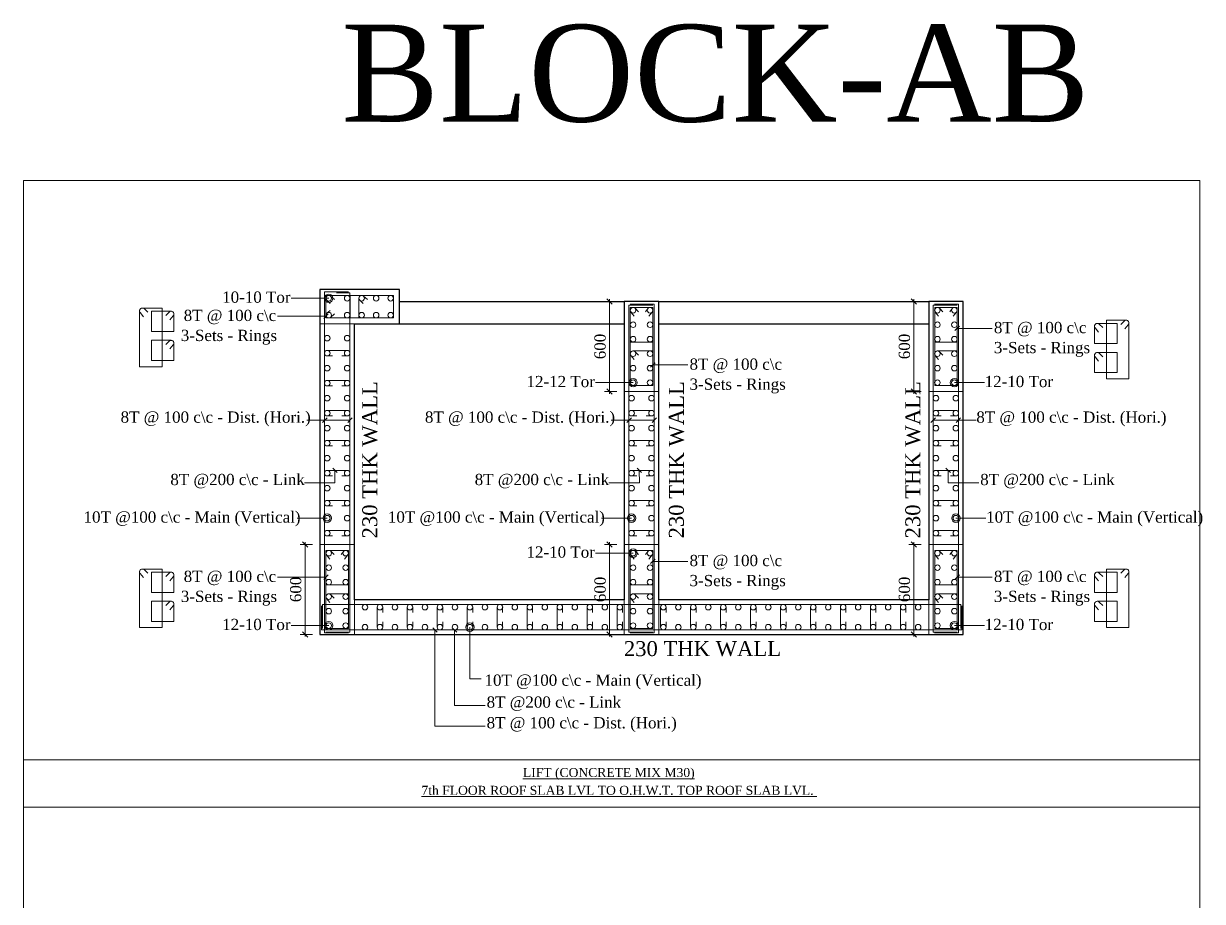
# Model space of a CAD drawing. Header units: metres. Extents: x 95882 to 260884, y 3603 to 81317.
# Drawn here: x 203308 to 211171, y 29357 to 35210 of the extents above; entities that cross this region are included whole.
import ezdxf
from ezdxf.enums import TextEntityAlignment as Align

# ---------------------------------------------------------------- set-up
doc = ezdxf.new("R2010")
doc.units = ezdxf.units.M
doc.header["$LTSCALE"] = 0.05
doc.header["$MEASUREMENT"] = 0
doc.layers.get('0').update_dxf_attribs({"linetype": 'CONTINUOUS', "lineweight": 0})
for name, color, linetype, lineweight in [('S-C3-UP TO TOP', 6, 'CONTINUOUS', 25), ('S-DIM-R', 7, 'CONTINUOUS', 9), ('S-SECTION', 5, 'CONTINUOUS', 5), ('S-SECTION MARK', 124, 'CONTINUOUS', 0), ('S-SHEET', 251, 'CONTINUOUS', 0), ('S-STEEL COL_DIA', 1, 'CONTINUOUS', 9), ('S-STEEL LINK', 1, 'CONTINUOUS', 0), ('S-STEEL RING', 1, 'CONTINUOUS', 9), ('S-TEXT', 7, 'CONTINUOUS', 0), ('S-TEXT COL', 7, 'CONTINUOUS', 20), ('S-TEXT COL.', 7, 'CONTINUOUS', 0), ('S-TEXT TITLE', 1, 'CONTINUOUS', 0)]:
    doc.layers.add(name, color=color, linetype=linetype, lineweight=lineweight)
doc.styles.add('S-ROMANS', font='times.ttf')
doc.styles.add('SHEET TEXT', font='times.ttf')
doc.styles.get("Standard").update_dxf_attribs({"font": 'times.ttf'})
doc.styles.add('TEXT', font='times.ttf')

# ---------------------------------------------------------------- blocks, each defined once
blk = doc.blocks.new('_Oblique')
at = {"color": 0, "linetype": 'ByBlock', "lineweight": -2}
blk.add_line((-0.5, -0.5), (0.5, 0.5), dxfattribs=at)
blk = doc.blocks.new('_Origin')
at = {"color": 0, "linetype": 'ByBlock', "lineweight": -2}
blk.add_line((0, 0), (-1, 0), dxfattribs=at)
blk.add_circle((0, 0), 0.5, dxfattribs=at)

msp = doc.modelspace()

# ---------------------------------------------------------------- linework, layer by layer
at = {"layer": 'S-C3-UP TO TOP', "color": 5}
for p, q in [((205815, 33437.2), (205285, 33437.2)), ((205285, 33437.2), (205285, 31137.2)), ((205815, 33207.2), (205815, 33437.2)), ((205815, 33357.2), (207315, 33357.2)), ((207545, 33357.2), (207315, 33357.2)), ((207315, 33357.2), (207315, 31367.2)), ((207545, 31367.2), (207545, 33357.2)), ((207545, 33357.2), (209345, 33357.2)), ((209345, 33357.2), (209345, 31367.2)), ((209575, 33357.2), (209345, 33357.2)), ((209575, 31137.2), (209575, 33357.2)), ((205515, 31367.2), (205515, 33207.2)), ((205515, 33207.2), (205815, 33207.2)), ((205815, 33207.2), (205815, 33207.2)), ((205815, 33207.2), (205815, 33207.2)), ((205815, 33207.2), (207315, 33207.2)), ((207545, 33207.2), (209345, 33207.2)), ((207315, 31367.2), (205515, 31367.2)), ((209345, 31367.2), (207545, 31367.2)), ((205285, 31137.2), (209575, 31137.2))]:
    msp.add_line(p, q, dxfattribs=at)
at = {"layer": 'S-DIM-R'}
for p, q in [((207265, 33357.2, 0.1), (207181.7, 33357.2, 0.1)), ((207216.7, 33372.2, 0.1), (207216.7, 32742.2, 0.1)), ((209295, 33357.2, 0.1), (209211.7, 33357.2, 0.1)), ((209246.7, 33372.2, 0.1), (209246.7, 32742.2, 0.1)), ((207265, 32757.2, 0.1), (207181.7, 32757.2, 0.1)), ((209295, 32757.2, 0.1), (209211.7, 32757.2, 0.1)), ((205235, 31737.2, 0.1), (205151.7, 31737.2, 0.1)), ((205186.7, 31752.2, 0.1), (205186.7, 31122.2, 0.1)), ((207265, 31737.2, 0.1), (207181.7, 31737.2, 0.1)), ((207216.7, 31752.2, 0.1), (207216.7, 31122.2, 0.1)), ((209295, 31737.2, 0.1), (209211.7, 31737.2, 0.1)), ((209246.7, 31752.2, 0.1), (209246.7, 31122.2, 0.1)), ((205235, 31137.2, 0.1), (205151.7, 31137.2, 0.1)), ((207265, 31137.2, 0.1), (207181.7, 31137.2, 0.1)), ((209295, 31137.2, 0.1), (209211.7, 31137.2, 0.1))]:
    msp.add_line(p, q, dxfattribs=at)
at = {"layer": 'S-SECTION'}
for p, q in [((205285, 33207.2), (205285, 33437.2)), ((205285, 33437.2), (205815, 33437.2)), ((205815, 33437.2), (205815, 33207.2)), ((207545, 33357.2), (207315, 33357.2)), ((207315, 33357.2), (207315, 32757.2)), ((207545, 32757.2), (207545, 33357.2)), ((209575, 33357.2), (209345, 33357.2)), ((209345, 33357.2), (209345, 32757.2)), ((209575, 32757.2), (209575, 33357.2)), ((205815, 33207.2), (205285, 33207.2)), ((207315, 32757.2), (207545, 32757.2)), ((209345, 32757.2), (209575, 32757.2)), ((205515, 31737.2), (205285, 31737.2)), ((205285, 31737.2), (205285, 31137.2)), ((205515, 31137.2), (205515, 31737.2)), ((207545, 31737.2), (207315, 31737.2)), ((207315, 31737.2), (207315, 31137.2)), ((207545, 31137.2), (207545, 31737.2)), ((209575, 31737.2), (209345, 31737.2)), ((209345, 31737.2), (209345, 31137.2)), ((209575, 31137.2), (209575, 31737.2)), ((205285, 31137.2), (205515, 31137.2)), ((207315, 31137.2), (207545, 31137.2)), ((209345, 31137.2), (209575, 31137.2))]:
    msp.add_line(p, q, dxfattribs=at)
at = {"layer": 'S-SECTION MARK', "linetype": 'ByBlock'}
for points in [[(205287.4, 33378.8), (205093.8, 33378.8)], [(207317.4, 32815.9), (207123.8, 32815.9)], [(205277.4, 31912.4), (205133.1, 31912.4)], [(207307.4, 31912.4), (207163.1, 31912.4)], [(209582.5, 31912.4), (209726.8, 31912.4)], [(207317.4, 31678.8), (207123.8, 31678.8)], [(205287.4, 31195.9), (205093.8, 31195.9)], [(206285, 31129.6), (206285, 30840.5), (206359.2, 30840.5)]]:
    msp.add_lwpolyline(points, dxfattribs=at)
at = {"layer": 'S-SECTION MARK'}
for points in [[(205325, 33258.8), (205001.6, 33258.8)], [(209535, 33177.8), (209768.5, 33177.8)], [(207505, 32934), (207738.5, 32934)], [(205485.1, 32565.4), (205198, 32565.4)], [(205317.3, 32565.4), (205198, 32565.4)], [(207515.1, 32565.4), (207228, 32565.4)], [(207347.3, 32565.4), (207228, 32565.4)], [(209374.9, 32565.4), (209661.9, 32565.4)], [(209542.7, 32565.4), (209661.9, 32565.4)], [(205385, 32230.8), (205385.1, 32147.9), (205180.9, 32147.9)], [(207415, 32230.8), (207415.1, 32147.9), (207210.9, 32147.9)], [(209474.9, 32230.8), (209474.9, 32147.9), (209679.1, 32147.9)], [(207505, 31624.2), (207738.5, 31624.2)], [(205325, 31518.7), (205001.6, 31518.7)], [(209535, 31518.7), (209768.5, 31518.7)], [(206051.8, 31167.1), (206051.7, 30525.7), (206386.9, 30525.7)], [(206182.7, 31167.1), (206182.7, 30663.8), (206386.9, 30663.8)]]:
    msp.add_lwpolyline(points, dxfattribs=at)
at = {"layer": 'S-SECTION MARK', "linetype": 'ByBlock', "elevation": 0}
for points in [[(209572.5, 32815.9), (209716.8, 32815.9)], [(209572.5, 31195.9), (209716.8, 31195.9)]]:
    msp.add_lwpolyline(points, dxfattribs=at)
at = {"layer": 'S-SHEET', "color": 0}
for p, q in [((211154.3, 34163.6, -0.1), (203307.9, 34163.6, -0.1)), ((203307.9, 34163.6, -0.1), (203307.9, 29985.1, -0.1)), ((211154.3, 29985.1, -0.1), (211154.3, 34163.6, -0.1)), ((211154.3, 29985.1, -0.1), (203307.9, 29985.1, -0.1)), ((203307.9, 29985.1, -0.1), (203307.9, 25806.6, -0.1)), ((203307.9, 29985.1, -0.1), (211154.3, 29985.1, -0.1)), ((211154.3, 25806.6, -0.1), (211154.3, 29985.1, -0.1))]:
    msp.add_line(p, q, dxfattribs=at)
at = {"layer": 'S-SHEET'}
for p, q in [((211154.3, 30301.2, -0.1), (203307.9, 30301.2, -0.1)), ((203307.9, 30301.2, -0.1), (203307.9, 29985.1, -0.1)), ((211154.3, 29985.1, -0.1), (211154.3, 30301.2, -0.1)), ((203307.9, 29985.1, -0.1), (211154.3, 29985.1, -0.1))]:
    msp.add_line(p, q, dxfattribs=at)
at = {"layer": 'S-STEEL COL_DIA', "lineweight": 5}
for centre in [(205343.4, 33378.8, 0), (205466.6, 33378.8, 0.1), (205563.2, 33378.8, 0.1), (205659.7, 33378.8, 0.1), (205756.3, 33378.8, 0), (205343.4, 33265.7, 0), (205466.6, 33265.7, 0.1), (205563.2, 33265.7, 0.1), (205659.7, 33265.7, 0.1), (205756.3, 33265.7, 0), (207373.4, 33298.8, 0), (207486.5, 33298.8, 0), (209403.4, 33298.8, 0), (209516.5, 33298.8, 0), (207373.4, 33202.2, 0.1), (207486.5, 33202.2, 0.1), (209403.4, 33202.2, 0.1), (209516.5, 33202.2, 0.1), (205333.4, 33112.4), (205466.5, 33112.4), (207373.4, 33105.6, 0.1), (207486.5, 33105.6, 0.1), (209403.4, 33105.6, 0.1), (209516.5, 33105.6, 0.1), (205333.4, 33012.4), (205466.5, 33012.4), (207373.4, 33009, 0.1), (207486.5, 33009, 0.1), (209403.4, 33009, 0.1), (209516.5, 33009, 0.1), (205333.4, 32912.4), (205466.5, 32912.4), (207373.4, 32912.5, 0.1), (207486.5, 32912.5, 0.1), (209403.4, 32912.5, 0.1), (209516.5, 32912.5, 0.1), (205333.4, 32812.4), (205466.5, 32812.4), (207373.4, 32815.9, 0), (207486.5, 32815.9, 0), (209403.4, 32815.9, 0), (209516.5, 32815.9, 0), (205333.4, 32712.4), (205466.5, 32712.4), (207363.4, 32712.4), (207496.5, 32712.4), (209393.4, 32712.4), (209526.5, 32712.4), (205333.4, 32612.4), (205466.5, 32612.4), (207363.4, 32612.4), (207496.5, 32612.4), (209393.4, 32612.4), (209526.5, 32612.4), (205333.4, 32512.4), (205466.5, 32512.4), (207363.4, 32512.4), (207496.5, 32512.4), (209393.4, 32512.4), (209526.5, 32512.4), (205333.4, 32412.4), (205466.5, 32412.4), (207363.4, 32412.4), (207496.5, 32412.4), (209393.4, 32412.4), (209526.5, 32412.4), (205333.4, 32312.4), (205466.5, 32312.4), (207363.4, 32312.4), (207496.5, 32312.4), (209393.4, 32312.4), (209526.5, 32312.4), (205333.4, 32212.4), (205466.5, 32212.4), (207363.4, 32212.4), (207496.5, 32212.4), (209393.4, 32212.4), (209526.5, 32212.4), (205333.4, 32112.4), (205466.5, 32112.4), (207363.4, 32112.4), (207496.5, 32112.4), (209393.4, 32112.4), (209526.5, 32112.4), (205333.4, 32012.4), (205466.5, 32012.4), (207363.4, 32012.4), (207496.5, 32012.4), (209393.4, 32012.4), (209526.5, 32012.4), (205333.4, 31912.4), (205466.5, 31912.4), (207363.4, 31912.4), (207496.5, 31912.4), (209393.4, 31912.4), (209526.5, 31912.4), (205333.4, 31812.4), (205466.5, 31812.4), (207363.4, 31812.4), (207496.5, 31812.4), (209393.4, 31812.4), (209526.5, 31812.4), (205343.4, 31678.8, 0), (205456.5, 31678.8, 0), (207373.4, 31678.8, 0), (207486.5, 31678.8, 0), (209403.4, 31678.8, 0), (209516.5, 31678.8, 0), (205343.4, 31582.2, 0.1), (205456.5, 31582.2, 0.1), (207373.4, 31582.2, 0.1), (207486.5, 31582.2, 0.1), (209403.4, 31582.2, 0.1), (209516.5, 31582.2, 0.1), (205343.4, 31485.6, 0.1), (205456.5, 31485.6, 0.1), (207373.4, 31485.6, 0.1), (207486.5, 31485.6, 0.1), (209403.4, 31485.6, 0.1), (209516.5, 31485.6, 0.1), (205343.4, 31389, 0.1), (205456.5, 31389, 0.1), (207373.4, 31389, 0.1), (207486.5, 31389, 0.1), (209403.4, 31389, 0.1), (209516.5, 31389, 0.1), (205343.4, 31292.5, 0.1), (205456.5, 31292.5, 0.1), (205585, 31318.8), (205685, 31318.8), (205785, 31318.8), (205885, 31318.8), (205985, 31318.8), (206085, 31318.8), (206185, 31318.8), (206285, 31318.8), (206385, 31318.8), (206485, 31318.8), (206585, 31318.8), (206685, 31318.8), (206785, 31318.8), (206885, 31318.8), (206985, 31318.8), (207085, 31318.8), (207185, 31318.8), (207285, 31318.8), (207373.4, 31292.5, 0.1), (207486.5, 31292.5, 0.1), (207575, 31318.8), (207675, 31318.8), (207775, 31318.8), (207875, 31318.8), (207975, 31318.8), (208075, 31318.8), (208175, 31318.8), (208275, 31318.8), (208375, 31318.8), (208475, 31318.8), (208575, 31318.8), (208675, 31318.8), (208775, 31318.8), (208875, 31318.8), (208975, 31318.8), (209075, 31318.8), (209175, 31318.8), (209275, 31318.8), (209403.4, 31292.5, 0.1), (209516.5, 31292.5, 0.1), (205343.4, 31195.9, 0), (205456.5, 31195.9, 0), (205585, 31185.7), (205685, 31185.7), (205785, 31185.7), (205885, 31185.7), (205985, 31185.7), (206085, 31185.7), (206185, 31185.7), (206285, 31185.7), (206385, 31185.7), (206485, 31185.7), (206585, 31185.7), (206685, 31185.7), (206785, 31185.7), (206885, 31185.7), (206985, 31185.7), (207085, 31185.7), (207185, 31185.7), (207285, 31185.7), (207373.4, 31195.9, 0), (207486.5, 31195.9, 0), (207575, 31185.7), (207675, 31185.7), (207775, 31185.7), (207875, 31185.7), (207975, 31185.7), (208075, 31185.7), (208175, 31185.7), (208275, 31185.7), (208375, 31185.7), (208475, 31185.7), (208575, 31185.7), (208675, 31185.7), (208775, 31185.7), (208875, 31185.7), (208975, 31185.7), (209075, 31185.7), (209175, 31185.7), (209275, 31185.7), (209403.4, 31195.9, 0), (209516.5, 31195.9, 0)]:
    msp.add_circle(centre, 18.5, dxfattribs=at)
at = {"layer": 'S-STEEL LINK', "color": 3}
for p, q in [((205466.5, 33030.8), (205333.4, 33030.8)), ((205333.4, 32993.9), (205369.4, 32993.9)), ((205430.5, 32993.9), (205466.5, 32993.9)), ((205466.5, 32830.8), (205333.4, 32830.8)), ((205333.4, 32793.9), (205369.4, 32793.9)), ((205430.5, 32793.9), (205466.5, 32793.9)), ((205466.5, 32630.8), (205333.4, 32630.8)), ((205333.4, 32593.9), (205369.4, 32593.9)), ((205430.5, 32593.9), (205466.5, 32593.9)), ((207496.5, 32630.8), (207363.4, 32630.8)), ((207363.4, 32593.9), (207399.4, 32593.9)), ((207460.5, 32593.9), (207496.5, 32593.9)), ((209393.4, 32630.8), (209526.5, 32630.8)), ((209429.4, 32593.9), (209393.4, 32593.9)), ((209526.5, 32593.9), (209490.5, 32593.9)), ((205466.5, 32430.8), (205333.4, 32430.8)), ((207496.5, 32430.8), (207363.4, 32430.8)), ((209393.4, 32430.8), (209526.5, 32430.8)), ((205333.4, 32393.9), (205369.4, 32393.9)), ((205430.5, 32393.9), (205466.5, 32393.9)), ((207363.4, 32393.9), (207399.4, 32393.9)), ((207460.5, 32393.9), (207496.5, 32393.9)), ((209429.4, 32393.9), (209393.4, 32393.9)), ((209526.5, 32393.9), (209490.5, 32393.9)), ((205466.5, 32230.8), (205333.4, 32230.8)), ((205333.4, 32193.9), (205369.4, 32193.9)), ((205430.5, 32193.9), (205466.5, 32193.9)), ((207496.5, 32230.8), (207363.4, 32230.8)), ((207363.4, 32193.9), (207399.4, 32193.9)), ((207460.5, 32193.9), (207496.5, 32193.9)), ((209393.4, 32230.8), (209526.5, 32230.8)), ((209429.4, 32193.9), (209393.4, 32193.9)), ((209526.5, 32193.9), (209490.5, 32193.9)), ((205466.5, 32030.8), (205333.4, 32030.8)), ((207496.5, 32030.8), (207363.4, 32030.8)), ((209393.4, 32030.8), (209526.5, 32030.8)), ((205333.4, 31993.9), (205369.4, 31993.9)), ((205430.5, 31993.9), (205466.5, 31993.9)), ((207363.4, 31993.9), (207399.4, 31993.9)), ((207460.5, 31993.9), (207496.5, 31993.9)), ((209429.4, 31993.9), (209393.4, 31993.9)), ((209526.5, 31993.9), (209490.5, 31993.9)), ((205466.5, 31830.8), (205333.4, 31830.8)), ((205333.4, 31793.9), (205369.4, 31793.9)), ((205430.5, 31793.9), (205466.5, 31793.9)), ((207496.5, 31830.8), (207363.4, 31830.8)), ((207363.4, 31793.9), (207399.4, 31793.9)), ((207460.5, 31793.9), (207496.5, 31793.9)), ((209393.4, 31830.8), (209526.5, 31830.8)), ((209429.4, 31793.9), (209393.4, 31793.9)), ((209526.5, 31793.9), (209490.5, 31793.9)), ((205666.5, 31185.6), (205666.5, 31318.8)), ((205703.4, 31318.8), (205703.4, 31282.8)), ((205866.5, 31185.6), (205866.5, 31318.8)), ((205903.4, 31318.8), (205903.4, 31282.8)), ((206066.5, 31185.6), (206066.5, 31318.8)), ((206103.4, 31318.8), (206103.4, 31282.8)), ((206266.5, 31185.6), (206266.5, 31318.8)), ((206303.4, 31318.8), (206303.4, 31282.8)), ((206466.5, 31185.6), (206466.5, 31318.8)), ((206503.4, 31318.8), (206503.4, 31282.8)), ((206666.5, 31185.6), (206666.5, 31318.8)), ((206703.4, 31318.8), (206703.4, 31282.8)), ((206866.5, 31185.6), (206866.5, 31318.8)), ((206903.4, 31318.8), (206903.4, 31282.8)), ((207066.5, 31185.6), (207066.5, 31318.8)), ((207103.4, 31318.8), (207103.4, 31282.8)), ((207266.5, 31185.6), (207266.5, 31318.8)), ((207303.4, 31318.8), (207303.4, 31282.8)), ((207556.5, 31185.6), (207556.5, 31318.8)), ((207593.4, 31318.8), (207593.4, 31282.8)), ((207756.5, 31185.6), (207756.5, 31318.8)), ((207793.4, 31318.8), (207793.4, 31282.8)), ((207956.5, 31185.6), (207956.5, 31318.8)), ((207993.4, 31318.8), (207993.4, 31282.8)), ((208156.5, 31185.6), (208156.5, 31318.8)), ((208193.4, 31318.8), (208193.4, 31282.8)), ((208356.5, 31185.6), (208356.5, 31318.8)), ((208393.4, 31318.8), (208393.4, 31282.8)), ((208556.5, 31185.6), (208556.5, 31318.8)), ((208593.4, 31318.8), (208593.4, 31282.8)), ((208756.5, 31185.6), (208756.5, 31318.8)), ((208793.4, 31318.8), (208793.4, 31282.8)), ((208956.5, 31185.6), (208956.5, 31318.8)), ((208993.4, 31318.8), (208993.4, 31282.8)), ((209156.5, 31185.6), (209156.5, 31318.8)), ((209193.4, 31318.8), (209193.4, 31282.8)), ((205703.4, 31221.6), (205703.4, 31185.6)), ((205903.4, 31221.6), (205903.4, 31185.6)), ((206103.4, 31221.6), (206103.4, 31185.6)), ((206303.4, 31221.6), (206303.4, 31185.6)), ((206503.4, 31221.6), (206503.4, 31185.6)), ((206703.4, 31221.6), (206703.4, 31185.6)), ((206903.4, 31221.6), (206903.4, 31185.6)), ((207103.4, 31221.6), (207103.4, 31185.6)), ((207303.4, 31221.6), (207303.4, 31185.6)), ((207593.4, 31221.6), (207593.4, 31185.6)), ((207793.4, 31221.6), (207793.4, 31185.6)), ((207993.4, 31221.6), (207993.4, 31185.6)), ((208193.4, 31221.6), (208193.4, 31185.6)), ((208393.4, 31221.6), (208393.4, 31185.6)), ((208593.4, 31221.6), (208593.4, 31185.6)), ((208793.4, 31221.6), (208793.4, 31185.6)), ((208993.4, 31221.6), (208993.4, 31185.6)), ((209193.4, 31221.6), (209193.4, 31185.6))]:
    msp.add_line(p, q, dxfattribs=at)
for centre, start, end in [((205333.4, 33012.4), 90, 270), ((205466.5, 33012.4), 270, 90), ((205333.4, 32812.4), 90, 270), ((205466.5, 32812.4), 270, 90), ((205333.4, 32612.4), 90, 270), ((205466.5, 32612.4), 270, 90), ((207363.4, 32612.4), 90, 270), ((207496.5, 32612.4), 270, 90), ((209393.4, 32612.4), 90, 270), ((209526.5, 32612.4), 270, 90), ((205333.4, 32412.4), 90, 270), ((205466.5, 32412.4), 270, 90), ((207363.4, 32412.4), 90, 270), ((207496.5, 32412.4), 270, 90), ((209393.4, 32412.4), 90, 270), ((209526.5, 32412.4), 270, 90), ((205333.4, 32212.4), 90, 270), ((205466.5, 32212.4), 270, 90), ((207363.4, 32212.4), 90, 270), ((207496.5, 32212.4), 270, 90), ((209393.4, 32212.4), 90, 270), ((209526.5, 32212.4), 270, 90), ((205333.4, 32012.4), 90, 270), ((205466.5, 32012.4), 270, 90), ((207363.4, 32012.4), 90, 270), ((207496.5, 32012.4), 270, 90), ((209393.4, 32012.4), 90, 270), ((209526.5, 32012.4), 270, 90), ((205333.4, 31812.4), 90, 270), ((205466.5, 31812.4), 270, 90), ((207363.4, 31812.4), 90, 270), ((207496.5, 31812.4), 270, 90), ((209393.4, 31812.4), 90, 270), ((209526.5, 31812.4), 270, 90), ((205685, 31318.8), 0, 180), ((205885, 31318.8), 0, 180), ((206085, 31318.8), 0, 180), ((206285, 31318.8), 0, 180), ((206485, 31318.8), 0, 180), ((206685, 31318.8), 0, 180), ((206885, 31318.8), 0, 180), ((207085, 31318.8), 0, 180), ((207285, 31318.8), 0, 180), ((207575, 31318.8), 0, 180), ((207775, 31318.8), 0, 180), ((207975, 31318.8), 0, 180), ((208175, 31318.8), 0, 180), ((208375, 31318.8), 0, 180), ((208575, 31318.8), 0, 180), ((208775, 31318.8), 0, 180), ((208975, 31318.8), 0, 180), ((209175, 31318.8), 0, 180), ((205685, 31185.6), 180, 0), ((205885, 31185.6), 180, 0), ((206085, 31185.6), 180, 0), ((206285, 31185.6), 180, 0), ((206485, 31185.6), 180, 0), ((206685, 31185.6), 180, 0), ((206885, 31185.6), 180, 0), ((207085, 31185.6), 180, 0), ((207285, 31185.6), 180, 0), ((207575, 31185.6), 180, 0), ((207775, 31185.6), 180, 0), ((207975, 31185.6), 180, 0), ((208175, 31185.6), 180, 0), ((208375, 31185.6), 180, 0), ((208575, 31185.6), 180, 0), ((208775, 31185.6), 180, 0), ((208975, 31185.6), 180, 0), ((209175, 31185.6), 180, 0)]:
    msp.add_arc(centre, 18.5, start, end, dxfattribs=at)
at = {"layer": 'S-STEEL RING', "color": 30}
for p, q in [((205315, 31147.1), (205315, 33421)), ((205315, 33421), (205475.9, 33421)), ((205394.2, 33415.1), (205485.1, 33415.1)), ((205485.1, 33415.1), (205485.1, 31153)), ((207515, 33339.4), (207354.1, 33339.4)), ((207515, 31147.1), (207515, 33339.4)), ((209545, 33339.4), (209384.1, 33339.4)), ((209545, 31147.1), (209545, 33339.4)), ((207505.8, 33333.5), (207344.9, 33333.5)), ((207344.9, 33333.5), (207344.9, 31153)), ((209535.8, 33333.5), (209374.9, 33333.5)), ((209374.9, 33333.5), (209374.9, 31153)), ((205294.9, 31328.1), (205294.9, 31167.2)), ((209559.2, 31337.3), (205300.7, 31337.3)), ((205300.7, 31337.3), (205300.7, 31176.4)), ((209559.2, 31176.4), (209559.2, 31337.3)), ((209565.1, 31167.2), (209565.1, 31328.1)), ((205294.9, 31167.2), (209565.1, 31167.2)), ((205475.9, 31147.1), (205315, 31147.1)), ((205485.1, 31153), (205324.2, 31153)), ((207344.9, 31153), (207505.8, 31153)), ((207354.1, 31147.1), (207515, 31147.1)), ((209374.9, 31153), (209535.8, 31153)), ((209384.1, 31147.1), (209545, 31147.1))]:
    msp.add_line(p, q, dxfattribs=at)
at = {"layer": 'S-STEEL RING'}
for p, q in [((205325, 33265.7, 0), (205325, 33397.2, 0)), ((205325, 33397.2, 0), (205775, 33397.2, 0)), ((205775, 33397.2, 0), (205775, 33247.2, 0)), ((204082, 32922.5, 0), (204082, 33294.8, 0)), ((204082, 32922.5, 0.1), (204082, 33294.8, 0.1)), ((204108.7, 33255.7, 0), (204086.2, 33283.1, 0)), ((204108.7, 33255.7, 0.1), (204086.2, 33283.1, 0.1)), ((204100.5, 33313.3, 0), (204232, 33313.3, 0)), ((204100.5, 33313.3, 0.1), (204232, 33313.3, 0.1)), ((204113.5, 33307.9, 0), (204136.3, 33285.3, 0)), ((204113.5, 33307.9, 0.1), (204136.3, 33285.3, 0.1)), ((204232, 33313.3, 0), (204232, 32922.5, 0)), ((204232, 33313.3, 0.1), (204232, 32922.5, 0.1)), ((205330.3, 33278.7, 0), (205353, 33296.5, 0)), ((205382.5, 33273.9, 0), (205355.1, 33251.4, 0)), ((207486.5, 33317.2, 0), (207355, 33317.2, 0)), ((207355, 33317.2, 0), (207355, 32797.2, 0)), ((207473.5, 33311.9, 0), (207455.7, 33289.2, 0)), ((207478.3, 33259.7, 0), (207500.8, 33287.1, 0)), ((207505, 32797.2, 0), (207505, 33298.8, 0)), ((209516.5, 33317.2, 0), (209385, 33317.2, 0)), ((209385, 33317.2, 0), (209385, 32797.2, 0)), ((209503.5, 33311.9, 0), (209485.7, 33289.2, 0)), ((209508.3, 33259.7, 0), (209530.8, 33287.1, 0)), ((209535, 32797.2, 0), (209535, 33298.8, 0)), ((205775, 33247.2, 0), (205343.4, 33247.2, 0)), ((210661.7, 33232.3, 0), (210530.2, 33232.3, 0)), ((210530.2, 33232.3, 0), (210530.2, 32841.5, 0)), ((210661.7, 33232.3, 0.1), (210530.2, 33232.3, 0.1)), ((210530.2, 33232.3, 0.1), (210530.2, 32841.5, 0.1)), ((210648.7, 33227, 0), (210625.9, 33204.3, 0)), ((210648.7, 33227, 0.1), (210625.9, 33204.3, 0.1)), ((210653.6, 33174.8, 0), (210676, 33202.2, 0)), ((210653.6, 33174.8, 0.1), (210676, 33202.2, 0.1)), ((210680.2, 32841.5, 0), (210680.2, 33213.9, 0)), ((210680.2, 32841.5, 0.1), (210680.2, 33213.9, 0.1)), ((204232, 32922.5, 0), (204082, 32922.5, 0)), ((204232, 32922.5, 0.1), (204082, 32922.5, 0.1)), ((207355, 32797.2, 0), (207505, 32797.2, 0)), ((209385, 32797.2, 0), (209535, 32797.2, 0)), ((210530.2, 32841.5, 0), (210680.2, 32841.5, 0)), ((210530.2, 32841.5, 0.1), (210680.2, 32841.5, 0.1)), ((205456.5, 31697.2, 0), (205325, 31697.2, 0)), ((205325, 31697.2, 0), (205325, 31177.2, 0)), ((205443.5, 31691.9, 0), (205425.7, 31669.2, 0)), ((207486.5, 31697.2, 0), (207355, 31697.2, 0)), ((207355, 31697.2, 0), (207355, 31177.2, 0)), ((207473.5, 31691.9, 0), (207455.7, 31669.2, 0)), ((209516.5, 31697.2, 0), (209385, 31697.2, 0)), ((209385, 31697.2, 0), (209385, 31177.2, 0)), ((209503.5, 31691.9, 0), (209485.7, 31669.2, 0)), ((205448.3, 31639.7, 0), (205470.8, 31667.1, 0)), ((205475, 31177.2, 0), (205475, 31678.8, 0)), ((207478.3, 31639.7, 0), (207500.8, 31667.1, 0)), ((207505, 31177.2, 0), (207505, 31678.8, 0)), ((209508.3, 31639.7, 0), (209530.8, 31667.1, 0)), ((209535, 31177.2, 0), (209535, 31678.8, 0)), ((204082, 31182.4, 0), (204082, 31554.7, 0)), ((204082, 31182.4, 0.1), (204082, 31554.7, 0.1)), ((204108.7, 31515.6, 0), (204086.2, 31543, 0)), ((204108.7, 31515.6, 0.1), (204086.2, 31543, 0.1)), ((204100.5, 31573.2, 0), (204232, 31573.2, 0)), ((204100.5, 31573.2, 0.1), (204232, 31573.2, 0.1)), ((204113.5, 31567.8, 0), (204136.3, 31545.2, 0)), ((204113.5, 31567.8, 0.1), (204136.3, 31545.2, 0.1)), ((204232, 31573.2, 0), (204232, 31182.4, 0)), ((204232, 31573.2, 0.1), (204232, 31182.4, 0.1)), ((210661.7, 31573.2, 0), (210530.2, 31573.2, 0)), ((210530.2, 31573.2, 0), (210530.2, 31182.4, 0)), ((210661.7, 31573.2, 0.1), (210530.2, 31573.2, 0.1)), ((210530.2, 31573.2, 0.1), (210530.2, 31182.4, 0.1)), ((210648.7, 31567.8, 0), (210625.9, 31545.2, 0)), ((210648.7, 31567.8, 0.1), (210625.9, 31545.2, 0.1)), ((210653.6, 31515.6, 0), (210676, 31543, 0)), ((210653.6, 31515.6, 0.1), (210676, 31543, 0.1)), ((210680.2, 31182.4, 0), (210680.2, 31554.7, 0)), ((210680.2, 31182.4, 0.1), (210680.2, 31554.7, 0.1)), ((204232, 31182.4, 0), (204082, 31182.4, 0)), ((204232, 31182.4, 0.1), (204082, 31182.4, 0.1)), ((205325, 31177.2, 0), (205475, 31177.2, 0)), ((207355, 31177.2, 0), (207505, 31177.2, 0)), ((209385, 31177.2, 0), (209535, 31177.2, 0)), ((210530.2, 31182.4, 0), (210680.2, 31182.4, 0)), ((210530.2, 31182.4, 0.1), (210680.2, 31182.4, 0.1))]:
    msp.add_line(p, q, dxfattribs=at)
at = {"layer": 'S-STEEL RING', "color": 3}
for p, q in [((205325, 33378.8, 0), (205325, 33247.2, 0)), ((205330.3, 33365.8, 0), (205353, 33342.9, 0)), ((205485.3, 33397.2, 0), (205343.4, 33397.2, 0)), ((205382.5, 33370.6, 0), (205355.1, 33393, 0)), ((205485.3, 33247.2, 0), (205485.3, 33397.2, 0)), ((205544.7, 33378.8, 0), (205544.7, 33247.2, 0)), ((205550.1, 33365.8, 0), (205572.7, 33342.9, 0)), ((205775, 33397.2, 0), (205563.2, 33397.2, 0)), ((205602.2, 33370.6, 0), (205574.9, 33393, 0)), ((205775, 33247.2, 0), (205775, 33397.2, 0)), ((204292.3, 33291.9, 0), (204160.7, 33291.9, 0)), ((204160.7, 33291.9, 0), (204160.7, 33157.4, 0)), ((204279.3, 33286.6, 0), (204256.5, 33263.9, 0)), ((204284.1, 33234.4, 0), (204306.5, 33261.8, 0)), ((204310.7, 33157.4, 0), (204310.7, 33273.5, 0)), ((207355, 33086.9, 0), (207355, 33298.8, 0)), ((207381.6, 33259.7, 0), (207359.2, 33287.1, 0)), ((207373.4, 33317.2, 0), (207505, 33317.2, 0)), ((207386.4, 33311.9, 0), (207409.3, 33289.2, 0)), ((207505, 33317.2, 0), (207505, 33086.9, 0)), ((209385, 33086.9, 0), (209385, 33298.8, 0)), ((209411.6, 33259.7, 0), (209389.2, 33287.1, 0)), ((209403.4, 33317.2, 0), (209535, 33317.2, 0)), ((209416.4, 33311.9, 0), (209439.3, 33289.2, 0)), ((209535, 33317.2, 0), (209535, 33086.9, 0)), ((205325, 33247.2, 0), (205485.3, 33247.2, 0)), ((205544.7, 33247.2, 0), (205775, 33247.2, 0)), ((210451.5, 33076.5, 0), (210451.5, 33192.5, 0)), ((210469.9, 33211, 0), (210601.5, 33211, 0)), ((210482.9, 33205.6, 0), (210505.8, 33183, 0)), ((210601.5, 33211, 0), (210601.5, 33076.5, 0)), ((204160.7, 33157.4, 0), (204310.7, 33157.4, 0)), ((210478.1, 33153.5, 0), (210455.7, 33180.8, 0)), ((204292.3, 33098.2, 0), (204160.7, 33098.2, 0)), ((204160.7, 33098.2, 0), (204160.7, 32963.7, 0)), ((204279.3, 33092.8, 0), (204256.5, 33070.2, 0)), ((204284.1, 33040.6, 0), (204306.5, 33068, 0)), ((204310.7, 32963.7, 0), (204310.7, 33079.7, 0)), ((207505, 33086.9, 0), (207355, 33086.9, 0)), ((207373.4, 33027.5, 0), (207505, 33027.5, 0)), ((207505, 33027.5, 0), (207505, 32797.2, 0)), ((209535, 33086.9, 0), (209385, 33086.9, 0)), ((209403.4, 33027.5, 0), (209535, 33027.5, 0)), ((209535, 33027.5, 0), (209535, 32797.2, 0)), ((210601.5, 33076.5, 0), (210451.5, 33076.5, 0)), ((204160.7, 32963.7, 0), (204310.7, 32963.7, 0)), ((207355, 32797.2, 0), (207355, 33009, 0)), ((207381.6, 32970, 0), (207359.2, 32997.3, 0)), ((207386.4, 33022.1, 0), (207409.3, 32999.5, 0)), ((209385, 32797.2, 0), (209385, 33009, 0)), ((209411.6, 32970, 0), (209389.2, 32997.3, 0)), ((209416.4, 33022.1, 0), (209439.3, 32999.5, 0)), ((210451.5, 32882.7, 0), (210451.5, 32998.8, 0)), ((210478.1, 32959.7, 0), (210455.7, 32987.1, 0)), ((210469.9, 33017.2, 0), (210601.5, 33017.2, 0)), ((210482.9, 33011.9, 0), (210505.8, 32989.2, 0)), ((210601.5, 33017.2, 0), (210601.5, 32882.7, 0)), ((210601.5, 32882.7, 0), (210451.5, 32882.7, 0)), ((207505, 32797.2, 0), (207355, 32797.2, 0)), ((209535, 32797.2, 0), (209385, 32797.2, 0)), ((205343.4, 31697.2, 0), (205475, 31697.2, 0)), ((205356.4, 31691.9, 0), (205379.3, 31669.2, 0)), ((205475, 31697.2, 0), (205475, 31466.9, 0)), ((207373.4, 31697.2, 0), (207505, 31697.2, 0)), ((207386.4, 31691.9, 0), (207409.3, 31669.2, 0)), ((207505, 31697.2, 0), (207505, 31466.9, 0)), ((209403.4, 31697.2, 0), (209535, 31697.2, 0)), ((209416.4, 31691.9, 0), (209439.3, 31669.2, 0)), ((209535, 31697.2, 0), (209535, 31466.9, 0)), ((205325, 31466.9, 0), (205325, 31678.8, 0)), ((205351.6, 31639.7, 0), (205329.2, 31667.1, 0)), ((207355, 31466.9, 0), (207355, 31678.8, 0)), ((207381.6, 31639.7, 0), (207359.2, 31667.1, 0)), ((209385, 31466.9, 0), (209385, 31678.8, 0)), ((209411.6, 31639.7, 0), (209389.2, 31667.1, 0)), ((204292.3, 31551.8, 0), (204160.7, 31551.8, 0)), ((204160.7, 31551.8, 0), (204160.7, 31417.3, 0)), ((204279.3, 31546.5, 0), (204256.5, 31523.8, 0)), ((204310.7, 31417.3, 0), (204310.7, 31533.4, 0)), ((210451.5, 31417.3, 0), (210451.5, 31533.4, 0)), ((210469.9, 31551.8, 0), (210601.5, 31551.8, 0)), ((210482.9, 31546.5, 0), (210505.8, 31523.8, 0)), ((210601.5, 31551.8, 0), (210601.5, 31417.3, 0)), ((204284.1, 31494.3, 0), (204306.5, 31521.7, 0)), ((205475, 31466.9, 0), (205325, 31466.9, 0)), ((207505, 31466.9, 0), (207355, 31466.9, 0)), ((209535, 31466.9, 0), (209385, 31466.9, 0)), ((210478.1, 31494.3, 0), (210455.7, 31521.7, 0)), ((204160.7, 31417.3, 0), (204310.7, 31417.3, 0)), ((205325, 31177.2, 0), (205325, 31389, 0)), ((205351.6, 31350, 0), (205329.2, 31377.3, 0)), ((205343.4, 31407.5, 0), (205475, 31407.5, 0)), ((205356.4, 31402.1, 0), (205379.3, 31379.5, 0)), ((205475, 31407.5, 0), (205475, 31177.2, 0)), ((207355, 31177.2, 0), (207355, 31389, 0)), ((207381.6, 31350, 0), (207359.2, 31377.3, 0)), ((207373.4, 31407.5, 0), (207505, 31407.5, 0)), ((207386.4, 31402.1, 0), (207409.3, 31379.5, 0)), ((207505, 31407.5, 0), (207505, 31177.2, 0)), ((209385, 31177.2, 0), (209385, 31389, 0)), ((209411.6, 31350, 0), (209389.2, 31377.3, 0)), ((209403.4, 31407.5, 0), (209535, 31407.5, 0)), ((209416.4, 31402.1, 0), (209439.3, 31379.5, 0)), ((209535, 31407.5, 0), (209535, 31177.2, 0)), ((210601.5, 31417.3, 0), (210451.5, 31417.3, 0)), ((204292.3, 31358, 0), (204160.7, 31358, 0)), ((204160.7, 31358, 0), (204160.7, 31223.6, 0)), ((204279.3, 31352.7, 0), (204256.5, 31330.1, 0)), ((204284.1, 31300.5, 0), (204306.5, 31327.9, 0)), ((204310.7, 31223.6, 0), (204310.7, 31339.6, 0)), ((210451.5, 31223.6, 0), (210451.5, 31339.6, 0)), ((210478.1, 31300.5, 0), (210455.7, 31327.9, 0)), ((210469.9, 31358, 0), (210601.5, 31358, 0)), ((210482.9, 31352.7, 0), (210505.8, 31330.1, 0)), ((210601.5, 31358, 0), (210601.5, 31223.6, 0)), ((204160.7, 31223.6, 0), (204310.7, 31223.6, 0)), ((210601.5, 31223.6, 0), (210451.5, 31223.6, 0)), ((205475, 31177.2, 0), (205325, 31177.2, 0)), ((207505, 31177.2, 0), (207355, 31177.2, 0)), ((209535, 31177.2, 0), (209385, 31177.2, 0))]:
    msp.add_line(p, q, dxfattribs=at)
for centre, start, end in [((205343.4, 33378.8, 0), 50.63028, 180), ((205343.4, 33378.8, 0), 89.9998, 224.77608), ((205563.2, 33378.8, 0), 50.63028, 180), ((205563.2, 33378.8, 0), 89.9998, 224.77608), ((204292.3, 33273.5, 0), 359.9998, 134.77608), ((204292.3, 33273.5, 0), 320.63028, 90), ((207373.4, 33298.8, 0), 90, 219.36972), ((207373.4, 33298.8, 0), 45.22392, 180.0002), ((209403.4, 33298.8, 0), 90, 219.36972), ((209403.4, 33298.8, 0), 45.22392, 180.0002), ((210469.9, 33192.5, 0), 90, 219.36972), ((210469.9, 33192.5, 0), 45.22392, 180.0002), ((204292.3, 33079.7, 0), 359.9998, 134.77608), ((204292.3, 33079.7, 0), 320.63028, 90), ((207373.4, 33009, 0), 90, 219.36972), ((207373.4, 33009, 0), 45.22392, 180.0002), ((209403.4, 33009, 0), 90, 219.36972), ((209403.4, 33009, 0), 45.22392, 180.0002), ((210469.9, 32998.8, 0), 90, 219.36972), ((210469.9, 32998.8, 0), 45.22392, 180.0002), ((205343.4, 31678.8, 0), 90, 219.36972), ((205343.4, 31678.8, 0), 45.22392, 180.0002), ((207373.4, 31678.8, 0), 90, 219.36972), ((207373.4, 31678.8, 0), 45.22392, 180.0002), ((209403.4, 31678.8, 0), 90, 219.36972), ((209403.4, 31678.8, 0), 45.22392, 180.0002), ((204292.3, 31533.4, 0), 359.9998, 134.77608), ((204292.3, 31533.4, 0), 320.63028, 90), ((210469.9, 31533.4, 0), 90, 219.36972), ((210469.9, 31533.4, 0), 45.22392, 180.0002), ((205343.4, 31389, 0), 90, 219.36972), ((205343.4, 31389, 0), 45.22392, 180.0002), ((207373.4, 31389, 0), 90, 219.36972), ((207373.4, 31389, 0), 45.22392, 180.0002), ((209403.4, 31389, 0), 90, 219.36972), ((209403.4, 31389, 0), 45.22392, 180.0002), ((204292.3, 31339.6, 0), 359.9998, 134.77608), ((204292.3, 31339.6, 0), 320.63028, 90), ((210469.9, 31339.6, 0), 90, 219.36972), ((210469.9, 31339.6, 0), 45.22392, 180.0002)]:
    msp.add_arc(centre, 18.5, start, end, dxfattribs=at)
at = {"layer": 'S-STEEL RING'}
for centre, start, end in [((204100.5, 33294.8, 0), 90, 219.36972), ((204100.5, 33294.8, 0), 45.22392, 180.0002), ((204100.5, 33294.8, 0.1), 90, 219.36972), ((204100.5, 33294.8, 0.1), 45.22392, 180.0002), ((205343.4, 33265.7, 0), 135.22392, 270.0002), ((205343.4, 33265.7, 0), 180, 309.36972), ((207486.5, 33298.8, 0), 359.9998, 134.77608), ((207486.5, 33298.8, 0), 320.63028, 90), ((209516.5, 33298.8, 0), 359.9998, 134.77608), ((209516.5, 33298.8, 0), 320.63028, 90), ((210661.7, 33213.9, 0), 359.9998, 134.77608), ((210661.7, 33213.9, 0.1), 359.9998, 134.77608), ((210661.7, 33213.9, 0), 320.63028, 90), ((210661.7, 33213.9, 0.1), 320.63028, 90), ((205456.5, 31678.8, 0), 359.9998, 134.77608), ((205456.5, 31678.8, 0), 320.63028, 90), ((207486.5, 31678.8, 0), 359.9998, 134.77608), ((207486.5, 31678.8, 0), 320.63028, 90), ((209516.5, 31678.8, 0), 359.9998, 134.77608), ((209516.5, 31678.8, 0), 320.63028, 90), ((204100.5, 31554.7, 0), 90, 219.36972), ((204100.5, 31554.7, 0), 45.22392, 180.0002), ((204100.5, 31554.7, 0.1), 90, 219.36972), ((204100.5, 31554.7, 0.1), 45.22392, 180.0002), ((210661.7, 31554.7, 0), 359.9998, 134.77608), ((210661.7, 31554.7, 0.1), 359.9998, 134.77608), ((210661.7, 31554.7, 0), 320.63028, 90), ((210661.7, 31554.7, 0.1), 320.63028, 90)]:
    msp.add_arc(centre, 18.5, start, end, dxfattribs=at)

# ---------------------------------------------------------------- block references
at = {"layer": 'S-DIM-R', "xscale": 35, "yscale": 35, "zscale": 35}
for p, rotation in [((207216.7, 33357.2, 0.1), 90), ((209246.7, 33357.2, 0.1), 90), ((207216.7, 32757.2, 0.1), 270), ((209246.7, 32757.2, 0.1), 270), ((205186.7, 31737.2, 0.1), 90), ((207216.7, 31737.2, 0.1), 90), ((209246.7, 31737.2, 0.1), 90), ((205186.7, 31137.2, 0.1), 270), ((207216.7, 31137.2, 0.1), 270), ((209246.7, 31137.2, 0.1), 270)]:
    msp.add_blockref('_Oblique', p, dxfattribs=dict(at, rotation=rotation))
at = {"layer": 'S-SECTION MARK', "linetype": 'ByBlock', "xscale": 56, "yscale": 56, "zscale": 56}
for p, rotation in [((205343.4, 33378.8), 8.231922875879469e-09), ((207373.4, 32815.9), 8.231922875879469e-09), ((209516.5, 32815.9, 0), 179.9999999917669), ((205333.4, 31912.4), 8.232050226338858e-09), ((207363.4, 31912.4), 8.233090809100372e-09), ((209526.5, 31912.4), 179.999999991768), ((207373.4, 31678.8), 8.231922875879469e-09), ((205343.4, 31195.9), 8.231922875879469e-09), ((209516.5, 31195.9, 0), 179.999999991768), ((206285, 31185.6), 90)]:
    msp.add_blockref('_Origin', p, dxfattribs=dict(at, rotation=rotation))
at = {"layer": 'S-SECTION MARK', "xscale": 30, "yscale": 30, "zscale": 30}
for p in [(205325, 33258.8), (205317.3, 32565.4), (207347.3, 32565.4), (205325, 31518.7)]:
    msp.add_blockref('_Oblique', p, dxfattribs=at)
for p, rotation in [((209535, 33177.8), 180), ((207505, 32934), 180), ((205485.1, 32565.4), 1.423331654246514e-10), ((207515.1, 32565.4), 1.416069758051379e-10), ((209374.9, 32565.4), 179.9999999998577), ((209542.7, 32565.4), 180), ((205385, 32230.8), 90.06198285424918), ((207415, 32230.8), 90.06198285424918), ((209474.9, 32230.8), 89.93801714575083), ((207505, 31624.2), 180), ((209535, 31518.7), 180), ((206051.8, 31167.1), 89.99198579706476), ((206182.7, 31167.1), 89.98978822970598)]:
    msp.add_blockref('_Oblique', p, dxfattribs=dict(at, rotation=rotation))

# ---------------------------------------------------------------- texts
at = {"layer": 'S-DIM-R', "char_height": 75, "attachment_point": 5, "rotation": 90}
for insert in [(207153.6, 33057.2, 0.1), (209183.6, 33057.2, 0.1), (205123.6, 31437.2, 0.1), (207153.6, 31437.2, 0.1), (209183.6, 31437.2, 0.1)]:
    msp.add_mtext('\\A1;600', dxfattribs=dict(at, insert=insert))
at = {"layer": 'S-TEXT', "color": 7, "style": 'TEXT'}
for s, p in [('10-10 Tor ', (204632.5, 33348.8, 0)), ('8T @ 100 c\\c ', (204375.9, 33226.9, -0.1)), ('8T @ 100 c\\c ', (209780, 33145.9, -0.1)), ('3-Sets - Rings', (204356.8, 33093.5, -0.1)), ('3-Sets - Rings', (209780, 33012.5, -0.1)), ('8T @ 100 c\\c ', (207750, 32902, -0.1)), ('12-12 Tor ', (206662.5, 32786, 0)), ('3-Sets - Rings', (207750, 32768.6, -0.1)), ('12-10 Tor ', (209718.5, 32786, -0.1)), ('8T @ 100 c\\c - Dist. (Hori.)', (203955, 32548.8, 0)), ('8T @ 100 c\\c - Dist. (Hori.)', (205985, 32548.8, 0)), ('8T @ 100 c\\c - Dist. (Hori.)', (209662.9, 32548.8, 0)), ('8T @200 c\\c - Link', (204286.9, 32132.6, 0)), ('8T @200 c\\c - Link', (206316.9, 32132.6, 0)), ('8T @200 c\\c - Link', (209688.7, 32132.6, 0)), ('10T @100 c\\c - Main (Vertical)', (203708, 31882.4, 0)), ('10T @100 c\\c - Main (Vertical)', (205738, 31882.4, 0)), ('10T @100 c\\c - Main (Vertical)', (209728.5, 31882.4, 0)), ('12-10 Tor ', (206662.5, 31648.8, 0)), ('8T @ 100 c\\c ', (207750, 31592.3, -0.1)), ('8T @ 100 c\\c ', (204375.9, 31486.8, -0.1)), ('3-Sets - Rings', (207750, 31458.9, -0.1)), ('8T @ 100 c\\c ', (209780, 31486.8, -0.1)), ('3-Sets - Rings', (204356.8, 31353.4, -0.1)), ('3-Sets - Rings', (209780, 31353.4, -0.1)), ('12-10 Tor ', (204632.5, 31166, 0)), ('12-10 Tor ', (209718.5, 31166, -0.1)), ('10T @100 c\\c - Main (Vertical)', (206382.5, 30794.6, 0)), ('8T @200 c\\c - Link', (206396.5, 30648.5, 0)), ('8T @ 100 c\\c - Dist. (Hori.)', (206396.5, 30510.5, 0))]:
    msp.add_text(s, height=75, dxfattribs=at).set_placement(p)
at = {"layer": 'S-TEXT COL', "color": 1, "style": 'S-ROMANS'}
msp.add_text('BLOCK-AB', height=646.36, dxfattribs=at).set_placement((205427.6, 34556.8, 0.1))
at = {"layer": 'S-TEXT COL.', "color": 9, "style": 'SHEET TEXT'}
for p in [(205667, 32301.5, -0.1), (207712.1, 32301.5, -0.1), (209289.1, 32301.5, -0.1)]:
    msp.add_text('230 THK WALL', height=100, rotation=90, dxfattribs=at).set_placement(p, align=Align.CENTER)
msp.add_text('230 THK WALL', height=100, dxfattribs=at).set_placement((207836.2, 30992.4, -0.1), align=Align.CENTER)
at = {"layer": 'S-TEXT TITLE', "style": 'TEXT'}
for s, p in [('%%ULIFT (CONCRETE MIX M30)', (206638.8, 30186.1, -0.1)), ('%%U7th FLOOR ROOF SLAB LVL TO O.H.W.T. TOP ROOF SLAB LVL. ', (205961.8, 30067.4, -0.1))]:
    msp.add_text(s, height=60, dxfattribs=at).set_placement(p)

doc.saveas('drawing.dxf')
